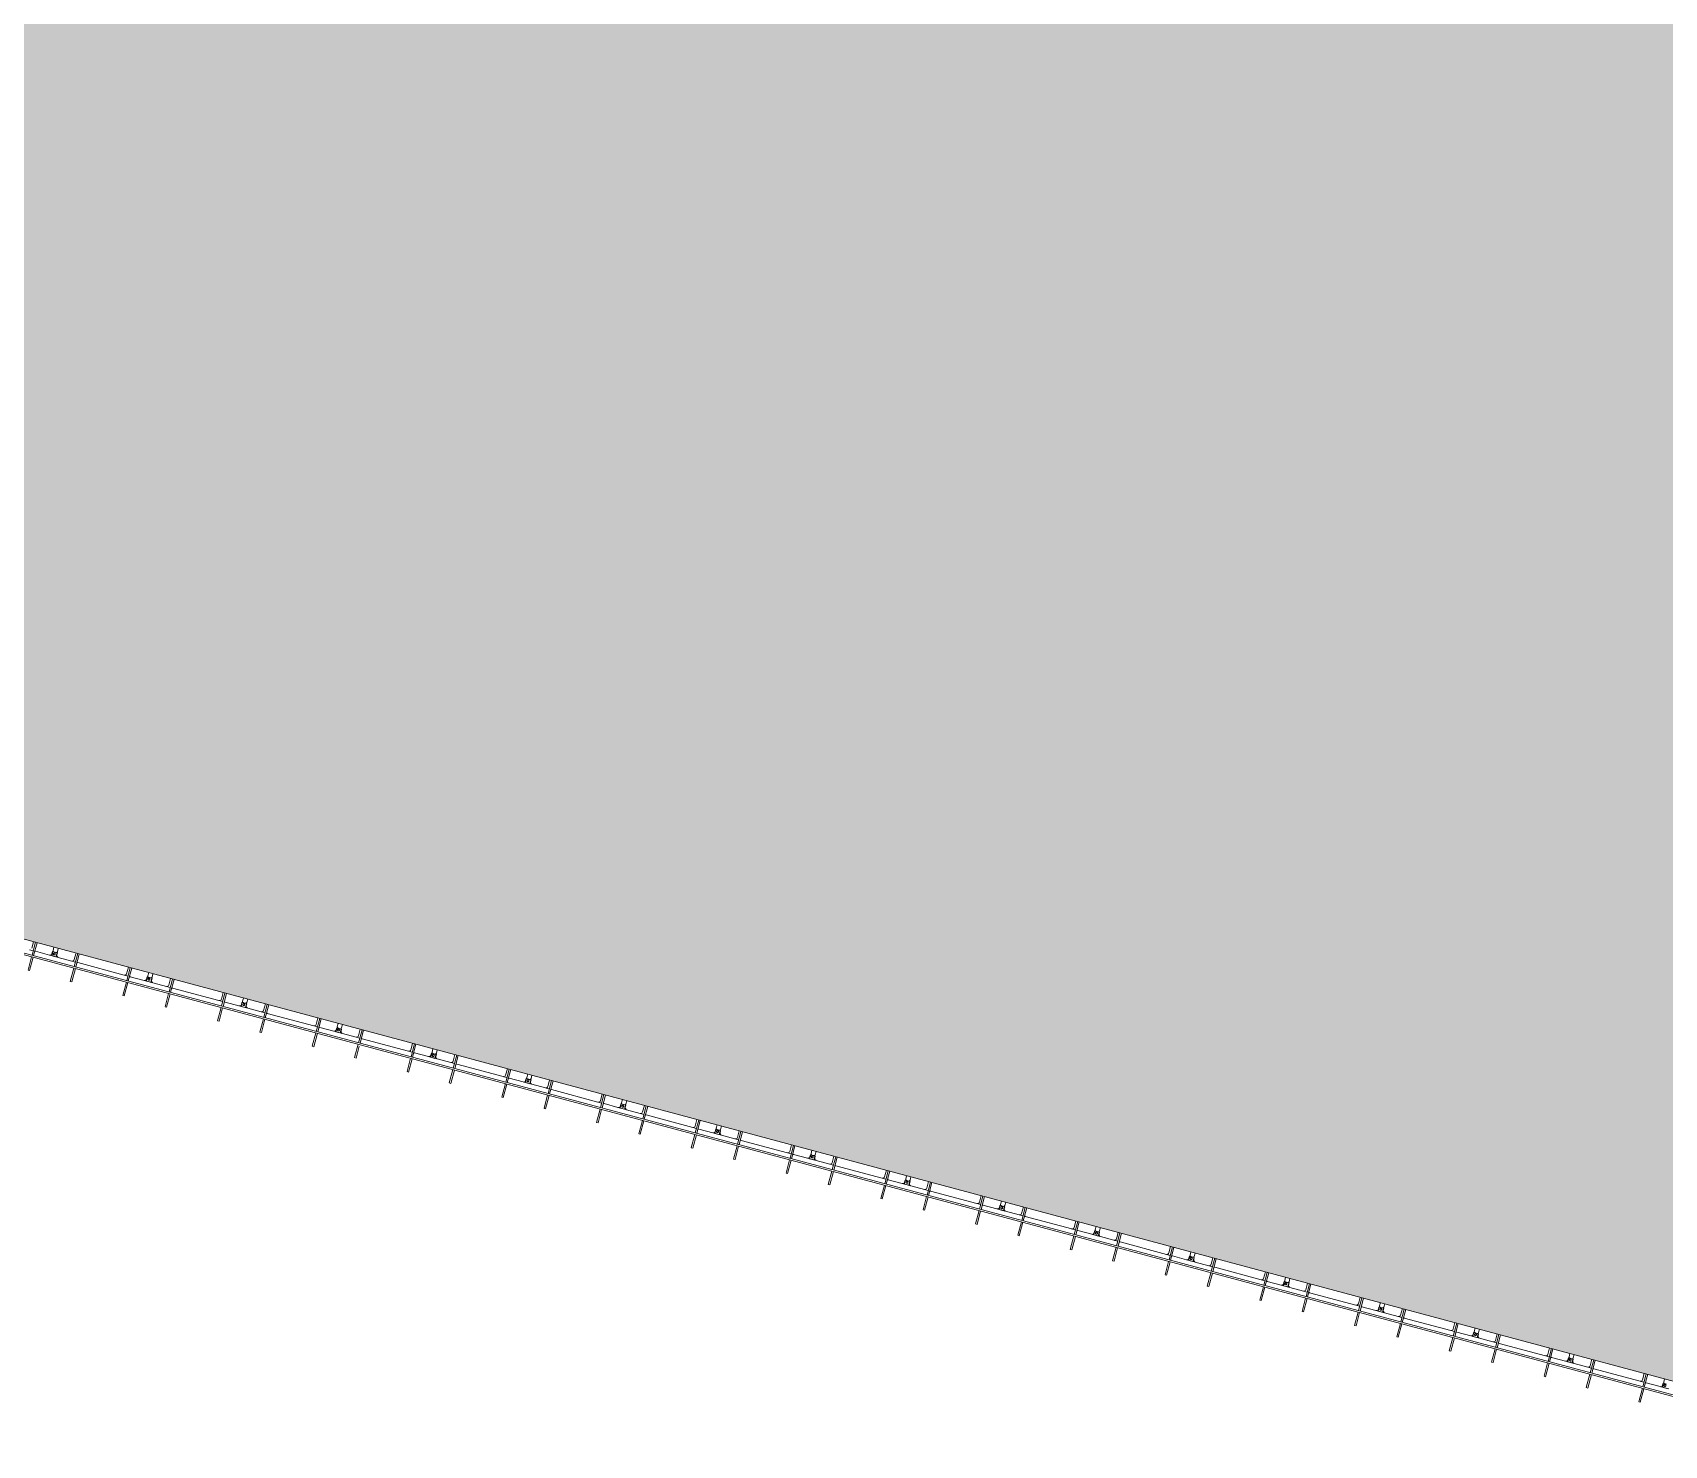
# Model space of a CAD drawing. Header units: millimetres. Extents: x -861324 to 439029, y -308065 to 694685.
# Drawn here: x -94915 to -53161, y 183095 to 219246 of the extents above; entities that cross this region are included whole.
import ezdxf

# ---------------------------------------------------------------- set-up
doc = ezdxf.new("R2010")
doc.units = ezdxf.units.MM
for name, color, linetype, lineweight in [('A-DETL-GENF', 92, 'Continuous', 9), ('A-DETL-MBND', 5, 'Continuous', 9), ('A-DETL-THIN', 151, 'Continuous', 9), ('A-GENM', 13, 'Continuous', 9), ('S-BEAM', 12, 'Continuous', 9)]:
    doc.layers.add(name, color=color, linetype=linetype, lineweight=lineweight)

# ---------------------------------------------------------------- blocks, each defined once
blk = doc.blocks.new('Dầm C52 - Dầm C52-V27-BỐ TRÍ BÈ PIN HỒ BẢN MÒNG')
at = {"layer": 'S-BEAM', "color": 7}
for p, q in [((-48593, -20), (-48593, 20)), ((-48593, 20), (-48238, 20)), ((-48198, 20), (-47857, 20)), ((-48238, -20), (-48593, -20)), ((-47857, -20), (-48198, -20))]:
    blk.add_line(p, q, dxfattribs=at)
blk = doc.blocks.new('Dầm C52 - Dầm C52-V36-BỐ TRÍ BÈ PIN HỒ BẢN MÒNG')
at = {"layer": 'S-BEAM', "color": 7}
for p, q in [((-48593, -20), (-48593, 20)), ((-48593, 20), (-48238, 20)), ((-48198, 20), (-47857, 20)), ((-48280, -20), (-48593, -20)), ((-47857, -20), (-48198, -20))]:
    blk.add_line(p, q, dxfattribs=at)
blk = doc.blocks.new('Dầm C52 - Dầm C52-V37-BỐ TRÍ BÈ PIN HỒ BẢN MÒNG')
at = {"layer": 'S-BEAM', "color": 7}
for p, q in [((-48593, -20), (-48593, 20)), ((-48593, 20), (-48238, 20)), ((-48198, 20), (-47857, 20)), ((-48238, -20), (-48593, -20)), ((-47857, -20), (-48198, -20))]:
    blk.add_line(p, q, dxfattribs=at)
blk = doc.blocks.new('Dai phao do pin - DẢI PHAO ĐỠ PIN-V52-BỐ TRÍ BÈ PIN HỒ BẢN MÒNG')
at = {"layer": 'A-DETL-MBND', "color": 254}
for p, q in [((23300, -223), (23200, -223)), ((23300, -223), (23200, -223)), ((23250, -173), (23250, 0)), ((23360, -223), (23730, -223)), ((23902, -223), (23730, -223)), ((23730, -223), (23902, -223)), ((23780, -173), (23780, -118)), ((23780, -118), (23872, -118)), ((23872, -118), (23780, -118)), ((23780, -118), (23780, -173)), ((23780, -173), (23780, -118)), ((23780, -118), (23780, -173)), ((23780, -118), (23872, -118)), ((23872, -118), (23780, -118)), ((23788, 0), (23788, -88)), ((23788, -223), (23788, -116)), ((23788, -116), (23788, -223)), ((23960, -223), (23788, -223)), ((23788, -223), (23960, -223)), ((23818, -118), (23910, -118)), ((23910, -118), (23818, -118)), ((23818, -118), (23910, -118)), ((23910, -118), (23818, -118)), ((23902, -88), (23902, 0)), ((23902, -116), (23902, -223)), ((23902, -223), (23902, -116)), ((23910, -118), (23910, -173)), ((23910, -173), (23910, -118)), ((23910, -118), (23910, -173)), ((23910, -173), (23910, -118)), ((23960, -223), (24320, -223)), ((24420, -223), (24320, -223)), ((24420, -223), (24320, -223)), ((24370, -173), (24370, -15)), ((24480, -223), (25710, -223)), ((25810, -223), (25710, -223)), ((25810, -223), (25710, -223)), ((25760, -173), (25760, 0)), ((25870, -223), (26240, -223)), ((26412, -223), (26240, -223)), ((26240, -223), (26412, -223)), ((26290, -173), (26290, -118)), ((26290, -118), (26382, -118)), ((26382, -118), (26290, -118)), ((26290, -118), (26290, -173)), ((26290, -173), (26290, -118)), ((26290, -118), (26290, -173)), ((26290, -118), (26382, -118)), ((26382, -118), (26290, -118)), ((26298, 0), (26298, -88)), ((26298, -223), (26298, -116)), ((26298, -116), (26298, -223)), ((26470, -223), (26298, -223)), ((26298, -223), (26470, -223)), ((26328, -118), (26420, -118)), ((26420, -118), (26328, -118)), ((26328, -118), (26420, -118)), ((26420, -118), (26328, -118)), ((26412, -88), (26412, 0)), ((26412, -116), (26412, -223)), ((26412, -223), (26412, -116)), ((26420, -118), (26420, -173)), ((26420, -173), (26420, -118)), ((26420, -118), (26420, -173)), ((26420, -173), (26420, -118)), ((26470, -223), (26830, -223)), ((26930, -223), (26830, -223)), ((26930, -223), (26830, -223)), ((26880, -173), (26880, 0)), ((26990, -223), (28220, -223)), ((28320, -223), (28220, -223)), ((28320, -223), (28220, -223)), ((28270, -173), (28270, 0)), ((28380, -223), (28750, -223)), ((28922, -223), (28750, -223)), ((28750, -223), (28922, -223)), ((28800, -173), (28800, -118)), ((28800, -118), (28892, -118)), ((28892, -118), (28800, -118)), ((28800, -118), (28800, -173)), ((28800, -173), (28800, -118)), ((28800, -118), (28800, -173)), ((28800, -118), (28892, -118)), ((28892, -118), (28800, -118)), ((28808, 0), (28808, -88)), ((28808, -223), (28808, -116)), ((28808, -116), (28808, -223)), ((28980, -223), (28808, -223)), ((28808, -223), (28980, -223)), ((28838, -118), (28930, -118)), ((28930, -118), (28838, -118)), ((28838, -118), (28930, -118)), ((28930, -118), (28838, -118)), ((28922, -88), (28922, 0)), ((28922, -116), (28922, -223)), ((28922, -223), (28922, -116)), ((28930, -118), (28930, -173)), ((28930, -173), (28930, -118)), ((28930, -118), (28930, -173)), ((28930, -173), (28930, -118)), ((28980, -223), (29340, -223)), ((29440, -223), (29340, -223)), ((29440, -223), (29340, -223)), ((29390, -173), (29390, 0)), ((29500, -223), (30730, -223)), ((30830, -223), (30730, -223)), ((30830, -223), (30730, -223)), ((30780, -173), (30780, 0)), ((30890, -223), (31260, -223)), ((31432, -223), (31260, -223)), ((31260, -223), (31432, -223)), ((31310, -173), (31310, -118)), ((31310, -118), (31402, -118)), ((31402, -118), (31310, -118)), ((31310, -118), (31310, -173)), ((31310, -173), (31310, -118)), ((31310, -118), (31310, -173)), ((31310, -118), (31402, -118)), ((31402, -118), (31310, -118)), ((31318, 0), (31318, -88)), ((31318, -223), (31318, -116)), ((31318, -116), (31318, -223)), ((31490, -223), (31318, -223)), ((31318, -223), (31490, -223)), ((31348, -118), (31440, -118)), ((31440, -118), (31348, -118)), ((31348, -118), (31440, -118)), ((31440, -118), (31348, -118)), ((31432, -88), (31432, 0)), ((31432, -116), (31432, -223)), ((31432, -223), (31432, -116)), ((31440, -118), (31440, -173)), ((31440, -173), (31440, -118)), ((31440, -118), (31440, -173)), ((31440, -173), (31440, -118)), ((31490, -223), (31850, -223)), ((31950, -223), (31850, -223)), ((31950, -223), (31850, -223)), ((31900, -173), (31900, 0)), ((32010, -223), (33240, -223)), ((33340, -223), (33240, -223)), ((33340, -223), (33240, -223)), ((33290, -173), (33290, 0)), ((33400, -223), (33770, -223)), ((33942, -223), (33770, -223)), ((33770, -223), (33942, -223)), ((33820, -173), (33820, -118)), ((33820, -118), (33912, -118)), ((33912, -118), (33820, -118)), ((33820, -118), (33820, -173)), ((33820, -173), (33820, -118)), ((33820, -118), (33820, -173)), ((33820, -118), (33912, -118)), ((33912, -118), (33820, -118)), ((33828, 0), (33828, -88)), ((33828, -223), (33828, -116)), ((33828, -116), (33828, -223)), ((34000, -223), (33828, -223)), ((33828, -223), (34000, -223)), ((33858, -118), (33950, -118)), ((33950, -118), (33858, -118)), ((33858, -118), (33950, -118)), ((33950, -118), (33858, -118)), ((33942, -88), (33942, 0)), ((33942, -116), (33942, -223)), ((33942, -223), (33942, -116)), ((33950, -118), (33950, -173)), ((33950, -173), (33950, -118)), ((33950, -118), (33950, -173)), ((33950, -173), (33950, -118)), ((34000, -223), (34360, -223)), ((34460, -223), (34360, -223)), ((34460, -223), (34360, -223)), ((34410, -173), (34410, 0)), ((34520, -223), (35750, -223)), ((35850, -223), (35750, -223)), ((35850, -223), (35750, -223)), ((35800, -173), (35800, 0)), ((35910, -223), (36280, -223)), ((36452, -223), (36280, -223)), ((36280, -223), (36452, -223)), ((36330, -173), (36330, -118)), ((36330, -118), (36422, -118)), ((36422, -118), (36330, -118)), ((36330, -118), (36330, -173)), ((36330, -173), (36330, -118)), ((36330, -118), (36330, -173)), ((36330, -118), (36422, -118)), ((36422, -118), (36330, -118)), ((36338, 0), (36338, -88)), ((36338, -223), (36338, -116)), ((36338, -116), (36338, -223)), ((36510, -223), (36338, -223)), ((36338, -223), (36510, -223)), ((36368, -118), (36460, -118)), ((36460, -118), (36368, -118)), ((36368, -118), (36460, -118)), ((36460, -118), (36368, -118)), ((36452, -88), (36452, 0)), ((36452, -116), (36452, -223)), ((36452, -223), (36452, -116)), ((36460, -118), (36460, -173)), ((36460, -173), (36460, -118)), ((36460, -118), (36460, -173)), ((36460, -173), (36460, -118)), ((36510, -223), (36870, -223)), ((36970, -223), (36870, -223)), ((36970, -223), (36870, -223)), ((36920, -173), (36920, 0)), ((37030, -223), (38260, -223)), ((38360, -223), (38260, -223)), ((38360, -223), (38260, -223)), ((38310, -173), (38310, 0)), ((38420, -223), (38790, -223)), ((38962, -223), (38790, -223)), ((38790, -223), (38962, -223)), ((38840, -173), (38840, -118)), ((38840, -118), (38932, -118)), ((38932, -118), (38840, -118)), ((38840, -118), (38840, -173)), ((38840, -173), (38840, -118)), ((38840, -118), (38840, -173)), ((38840, -118), (38932, -118)), ((38932, -118), (38840, -118)), ((38848, 0), (38848, -88)), ((38848, -223), (38848, -116)), ((38848, -116), (38848, -223)), ((39020, -223), (38848, -223)), ((38848, -223), (39020, -223)), ((38878, -118), (38970, -118)), ((38970, -118), (38878, -118)), ((38878, -118), (38970, -118)), ((38970, -118), (38878, -118)), ((38962, -88), (38962, 0)), ((38962, -116), (38962, -223)), ((38962, -223), (38962, -116)), ((38970, -118), (38970, -173)), ((38970, -173), (38970, -118)), ((38970, -118), (38970, -173)), ((38970, -173), (38970, -118)), ((39020, -223), (39380, -223)), ((39480, -223), (39380, -223)), ((39480, -223), (39380, -223)), ((39430, -173), (39430, 0)), ((39540, -223), (40770, -223)), ((40870, -223), (40770, -223)), ((40870, -223), (40770, -223)), ((40820, -173), (40820, 0)), ((40930, -223), (41300, -223)), ((41472, -223), (41300, -223)), ((41300, -223), (41472, -223)), ((41350, -173), (41350, -118)), ((41350, -118), (41442, -118)), ((41442, -118), (41350, -118)), ((41350, -118), (41350, -173)), ((41350, -173), (41350, -118)), ((41350, -118), (41350, -173)), ((41350, -118), (41442, -118)), ((41442, -118), (41350, -118)), ((41358, 0), (41358, -88)), ((41358, -223), (41358, -116)), ((41358, -116), (41358, -223)), ((41530, -223), (41358, -223)), ((41358, -223), (41530, -223)), ((41388, -118), (41480, -118)), ((41480, -118), (41388, -118)), ((41388, -118), (41480, -118)), ((41480, -118), (41388, -118)), ((41472, -88), (41472, 0)), ((41472, -116), (41472, -223)), ((41472, -223), (41472, -116)), ((41480, -118), (41480, -173)), ((41480, -173), (41480, -118)), ((41480, -118), (41480, -173)), ((41480, -173), (41480, -118)), ((41530, -223), (41890, -223)), ((41990, -223), (41890, -223)), ((41990, -223), (41890, -223)), ((41940, -173), (41940, 0)), ((42050, -223), (43280, -223)), ((43380, -223), (43280, -223)), ((43380, -223), (43280, -223)), ((43330, -173), (43330, 0)), ((43440, -223), (43810, -223)), ((43982, -223), (43810, -223)), ((43810, -223), (43982, -223)), ((43860, -173), (43860, -118)), ((43860, -118), (43952, -118)), ((43952, -118), (43860, -118)), ((43860, -118), (43860, -173)), ((43860, -173), (43860, -118)), ((43860, -118), (43860, -173)), ((43860, -118), (43952, -118)), ((43952, -118), (43860, -118)), ((43868, 0), (43868, -88)), ((43868, -223), (43868, -116)), ((43868, -116), (43868, -223)), ((44040, -223), (43868, -223)), ((43868, -223), (44040, -223)), ((43898, -118), (43990, -118)), ((43990, -118), (43898, -118)), ((43898, -118), (43990, -118)), ((43990, -118), (43898, -118)), ((43982, -88), (43982, 0)), ((43982, -116), (43982, -223)), ((43982, -223), (43982, -116)), ((43990, -118), (43990, -173)), ((43990, -173), (43990, -118)), ((43990, -118), (43990, -173)), ((43990, -173), (43990, -118)), ((44040, -223), (44400, -223)), ((44500, -223), (44400, -223)), ((44500, -223), (44400, -223)), ((44450, -173), (44450, 0)), ((44560, -223), (45790, -223)), ((45890, -223), (45790, -223)), ((45890, -223), (45790, -223)), ((45840, -173), (45840, 0)), ((45950, -223), (46320, -223)), ((46492, -223), (46320, -223)), ((46320, -223), (46492, -223)), ((46370, -173), (46370, -118)), ((46370, -118), (46462, -118)), ((46462, -118), (46370, -118)), ((46370, -118), (46370, -173)), ((46370, -173), (46370, -118)), ((46370, -118), (46370, -173)), ((46370, -118), (46462, -118)), ((46462, -118), (46370, -118)), ((46378, 0), (46378, -88)), ((46378, -223), (46378, -116)), ((46378, -116), (46378, -223)), ((46550, -223), (46378, -223)), ((46378, -223), (46550, -223)), ((46408, -118), (46500, -118)), ((46500, -118), (46408, -118)), ((46408, -118), (46500, -118)), ((46500, -118), (46408, -118)), ((46492, -88), (46492, 0)), ((46492, -116), (46492, -223)), ((46492, -223), (46492, -116)), ((46500, -118), (46500, -173)), ((46500, -173), (46500, -118)), ((46500, -118), (46500, -173)), ((46500, -173), (46500, -118)), ((46550, -223), (46910, -223)), ((47010, -223), (46910, -223)), ((47010, -223), (46910, -223)), ((46960, -173), (46960, 0)), ((47070, -223), (48300, -223)), ((48400, -223), (48300, -223)), ((48400, -223), (48300, -223)), ((48350, -173), (48350, 0)), ((48460, -223), (48830, -223)), ((49002, -223), (48830, -223)), ((48830, -223), (49002, -223)), ((48880, -173), (48880, -118)), ((48880, -118), (48972, -118)), ((48972, -118), (48880, -118)), ((48880, -118), (48880, -173)), ((48880, -173), (48880, -118)), ((48880, -118), (48880, -173)), ((48880, -118), (48972, -118)), ((48972, -118), (48880, -118)), ((48888, 0), (48888, -88)), ((48888, -223), (48888, -116)), ((48888, -116), (48888, -223)), ((49060, -223), (48888, -223)), ((48888, -223), (49060, -223)), ((48918, -118), (49010, -118)), ((49010, -118), (48918, -118)), ((48918, -118), (49010, -118)), ((49010, -118), (48918, -118)), ((49002, -88), (49002, 0)), ((49002, -116), (49002, -223)), ((49002, -223), (49002, -116)), ((49010, -118), (49010, -173)), ((49010, -173), (49010, -118)), ((49010, -118), (49010, -173)), ((49010, -173), (49010, -118)), ((49060, -223), (49420, -223)), ((49520, -223), (49420, -223)), ((49520, -223), (49420, -223)), ((49470, -173), (49470, 0)), ((49580, -223), (50810, -223)), ((50910, -223), (50810, -223)), ((50910, -223), (50810, -223)), ((50860, -173), (50860, 0)), ((50970, -223), (51340, -223)), ((51512, -223), (51340, -223)), ((51340, -223), (51512, -223)), ((51390, -173), (51390, -118)), ((51390, -118), (51482, -118)), ((51482, -118), (51390, -118)), ((51390, -118), (51390, -173)), ((51390, -173), (51390, -118)), ((51390, -118), (51390, -173)), ((51390, -118), (51482, -118)), ((51482, -118), (51390, -118)), ((51398, 0), (51398, -88)), ((51398, -223), (51398, -116)), ((51398, -116), (51398, -223)), ((51570, -223), (51398, -223)), ((51398, -223), (51570, -223)), ((51428, -118), (51520, -118)), ((51520, -118), (51428, -118)), ((51428, -118), (51520, -118)), ((51520, -118), (51428, -118)), ((51512, -88), (51512, 0)), ((51512, -116), (51512, -223)), ((51512, -223), (51512, -116)), ((51520, -118), (51520, -173)), ((51520, -173), (51520, -118)), ((51520, -118), (51520, -173)), ((51520, -173), (51520, -118)), ((51570, -223), (51930, -223)), ((52030, -223), (51930, -223)), ((52030, -223), (51930, -223)), ((51980, -173), (51980, 0)), ((52090, -223), (53320, -223)), ((53420, -223), (53320, -223)), ((53420, -223), (53349, -223)), ((53370, -173), (53370, 0)), ((53480, -223), (53850, -223)), ((54022, -223), (53850, -223)), ((53850, -223), (54022, -223)), ((53900, -173), (53900, -118)), ((53900, -118), (53992, -118)), ((53992, -118), (53900, -118)), ((53900, -118), (53900, -173)), ((53900, -173), (53900, -118)), ((53900, -118), (53900, -173)), ((53900, -118), (53992, -118)), ((53992, -118), (53900, -118)), ((53908, 0), (53908, -88)), ((53908, -223), (53908, -116)), ((53908, -116), (53908, -223)), ((54080, -223), (53908, -223)), ((53908, -223), (54080, -223)), ((53938, -118), (54030, -118)), ((54030, -118), (53938, -118)), ((53938, -118), (54030, -118)), ((54030, -118), (53938, -118)), ((54022, -88), (54022, 0)), ((54022, -116), (54022, -223)), ((54022, -223), (54022, -116)), ((54030, -118), (54030, -173)), ((54030, -173), (54030, -118)), ((54030, -118), (54030, -173)), ((54030, -173), (54030, -118)), ((54080, -223), (54440, -223)), ((54540, -223), (54440, -223)), ((54540, -223), (54440, -223)), ((54490, -173), (54490, 0)), ((54600, -223), (55830, -223)), ((55930, -223), (55830, -223)), ((55930, -223), (55830, -223)), ((55880, -173), (55880, 0)), ((55990, -223), (56360, -223)), ((56532, -223), (56360, -223)), ((56360, -223), (56532, -223)), ((56410, -173), (56410, -118)), ((56410, -118), (56502, -118)), ((56502, -118), (56410, -118)), ((56410, -118), (56410, -173)), ((56410, -173), (56410, -118)), ((56410, -118), (56410, -173)), ((56410, -118), (56502, -118)), ((56502, -118), (56410, -118)), ((56418, 0), (56418, -88)), ((56418, -223), (56418, -116)), ((56418, -116), (56418, -223)), ((56590, -223), (56418, -223)), ((56418, -223), (56590, -223)), ((56448, -118), (56540, -118)), ((56540, -118), (56448, -118)), ((56448, -118), (56540, -118)), ((56540, -118), (56448, -118)), ((56532, -88), (56532, 0)), ((56532, -116), (56532, -223)), ((56532, -223), (56532, -116)), ((56540, -118), (56540, -173)), ((56540, -173), (56540, -118)), ((56540, -118), (56540, -173)), ((56540, -173), (56540, -118)), ((56590, -223), (56950, -223)), ((57050, -223), (56950, -223)), ((57050, -223), (56950, -223)), ((57000, -173), (57000, 0)), ((57110, -223), (58340, -223)), ((58440, -223), (58340, -223)), ((58440, -223), (58340, -223)), ((58390, -173), (58390, 0)), ((58500, -223), (58870, -223)), ((59042, -223), (58870, -223)), ((58870, -223), (59042, -223)), ((58920, -173), (58920, -118)), ((58920, -118), (59012, -118)), ((59012, -118), (58920, -118)), ((58920, -118), (58920, -173)), ((58920, -173), (58920, -118)), ((58920, -118), (58920, -173)), ((58920, -118), (59012, -118)), ((59012, -118), (58920, -118)), ((58928, 0), (58928, -88)), ((58928, -223), (58928, -116)), ((58928, -116), (58928, -223)), ((59100, -223), (58928, -223)), ((58928, -223), (59100, -223)), ((58958, -118), (59050, -118)), ((59050, -118), (58958, -118)), ((58958, -118), (59050, -118)), ((59050, -118), (58958, -118)), ((59042, -88), (59042, 0)), ((59042, -116), (59042, -223)), ((59042, -223), (59042, -116)), ((59050, -118), (59050, -173)), ((59050, -173), (59050, -118)), ((59050, -118), (59050, -173)), ((59050, -173), (59050, -118)), ((59100, -223), (59460, -223)), ((59560, -223), (59460, -223)), ((59560, -223), (59460, -223)), ((59510, -173), (59510, 0)), ((59620, -223), (60850, -223)), ((60950, -223), (60850, -223)), ((60950, -223), (60850, -223)), ((60900, -173), (60900, 0)), ((61010, -223), (61380, -223)), ((61552, -223), (61380, -223)), ((61380, -223), (61552, -223)), ((61430, -173), (61430, -118)), ((61430, -118), (61522, -118)), ((61522, -118), (61430, -118)), ((61430, -118), (61430, -173)), ((61430, -173), (61430, -118)), ((61430, -118), (61430, -173)), ((61430, -118), (61522, -118)), ((61522, -118), (61430, -118)), ((61438, 0), (61438, -88)), ((61438, -223), (61438, -116)), ((61438, -116), (61438, -223)), ((61610, -223), (61438, -223)), ((61438, -223), (61610, -223)), ((61468, -118), (61560, -118)), ((61560, -118), (61468, -118)), ((61468, -118), (61560, -118)), ((61560, -118), (61468, -118)), ((61552, -88), (61552, 0)), ((61552, -116), (61552, -223)), ((61552, -223), (61552, -116)), ((61560, -118), (61560, -173)), ((61560, -173), (61560, -118)), ((61560, -118), (61560, -173)), ((61560, -173), (61560, -118)), ((61610, -223), (61970, -223)), ((62070, -223), (61970, -223)), ((62070, -223), (61970, -223)), ((62020, -173), (62020, 0)), ((62130, -223), (63360, -223)), ((63460, -223), (63360, -223)), ((63460, -223), (63360, -223)), ((63410, -173), (63410, 0)), ((63520, -223), (63890, -223)), ((64062, -223), (63890, -223)), ((63890, -223), (64062, -223)), ((63940, -173), (63940, -118)), ((63940, -118), (64032, -118)), ((64032, -118), (63940, -118)), ((63940, -118), (63940, -173)), ((63940, -173), (63940, -118)), ((63940, -118), (63940, -173)), ((63940, -118), (64032, -118)), ((64032, -118), (63940, -118)), ((63948, 0), (63948, -88)), ((63948, -223), (63948, -116)), ((63948, -116), (63948, -223)), ((64120, -223), (63948, -223)), ((63948, -223), (64120, -223)), ((63978, -118), (64070, -118)), ((64070, -118), (63978, -118)), ((63978, -118), (64070, -118)), ((64070, -118), (63978, -118)), ((64062, -88), (64062, 0)), ((64062, -116), (64062, -223)), ((64062, -223), (64062, -116)), ((64070, -118), (64070, -173)), ((64070, -173), (64070, -118)), ((64070, -118), (64070, -173)), ((64070, -173), (64070, -118)), ((64120, -223), (64480, -223)), ((64580, -223), (64480, -223)), ((64580, -223), (64480, -223)), ((64530, -173), (64530, 0)), ((64640, -223), (65870, -223)), ((65970, -223), (65870, -223)), ((65970, -223), (65870, -223)), ((65920, -173), (65920, 0)), ((66030, -223), (66400, -223)), ((66572, -223), (66400, -223)), ((66400, -223), (66572, -223)), ((66450, -173), (66450, -118)), ((66450, -118), (66542, -118)), ((66542, -118), (66450, -118)), ((66450, -118), (66450, -173)), ((66450, -173), (66450, -118)), ((66450, -118), (66450, -173)), ((66450, -118), (66542, -118)), ((66542, -118), (66450, -118)), ((66458, 0), (66458, -88)), ((66458, -223), (66458, -116)), ((66458, -116), (66458, -223)), ((66630, -223), (66458, -223)), ((66458, -223), (66630, -223))]:
    blk.add_line(p, q, dxfattribs=at)
for centre, radius, start, end in [((23360, -173), 50, 240, 270), ((23730, -173), 50, 270, 360), ((23730, -173), 50, 270, 0), ((23730, -173), 50, 270, 360), ((23730, -173), 50, 270, 0), ((23818, -88), 30, 180, 270), ((23818, -88), 30, 240, 270), ((23818, -88), 30, 240, 270), ((23818, -88), 30, 240, 270), ((23839, -162), 25, 0, 180), ((23839, -162), 25, 360, 180), ((23839, -162), 25, 180, 0), ((23839, -162), 25, 180, 360), ((23841, -162), 25, 0, 180), ((23841, -162), 25, 0, 180), ((23841, -162), 25, 180, 0), ((23841, -162), 25, 180, 0), ((23872, -88), 30, 270, 360), ((23960, -173), 50, 180, 270), ((23960, -173), 50, 180, 255), ((23960, -173), 50, 180, 255), ((23960, -173), 50, 180, 255), ((24320, -173), 50, 270, 360), ((24320, -173), 50, 270, 300), ((24480, -173), 50, 240, 270), ((25710, -173), 50, 270, 360), ((25710, -173), 50, 270, 300), ((25870, -173), 50, 240, 270), ((26240, -173), 50, 270, 360), ((26240, -173), 50, 270, 360), ((26240, -173), 50, 270, 360), ((26240, -173), 50, 270, 360), ((26328, -88), 30, 180, 270), ((26328, -88), 30, 240, 270), ((26328, -88), 30, 240, 270), ((26328, -88), 30, 240, 270), ((26349, -162), 25, 0, 180), ((26349, -162), 25, 360, 180), ((26349, -162), 25, 180, 0), ((26349, -162), 25, 180, 360), ((26351, -162), 25, 0, 180), ((26351, -162), 25, 0, 180), ((26351, -162), 25, 180, 0), ((26351, -162), 25, 180, 360), ((26382, -88), 30, 270, 360), ((26470, -173), 50, 180, 270), ((26470, -173), 50, 180, 255), ((26470, -173), 50, 180, 255), ((26470, -173), 50, 180, 255), ((26830, -173), 50, 270, 360), ((26830, -173), 50, 270, 300), ((26990, -173), 50, 240, 270), ((28220, -173), 50, 270, 360), ((28220, -173), 50, 270, 300), ((28380, -173), 50, 240, 270), ((28750, -173), 50, 270, 360), ((28750, -173), 50, 270, 360), ((28750, -173), 50, 270, 360), ((28750, -173), 50, 270, 360), ((28838, -88), 30, 180, 270), ((28838, -88), 30, 240, 270), ((28838, -88), 30, 240, 270), ((28838, -88), 30, 240, 270), ((28859, -162), 25, 0, 180), ((28859, -162), 25, 360, 180), ((28859, -162), 25, 180, 0), ((28859, -162), 25, 180, 360), ((28861, -162), 25, 0, 180), ((28861, -162), 25, 0, 180), ((28861, -162), 25, 180, 0), ((28861, -162), 25, 180, 0), ((28892, -88), 30, 270, 360), ((28980, -173), 50, 180, 270), ((28980, -173), 50, 180, 255), ((28980, -173), 50, 180, 255), ((28980, -173), 50, 180, 255), ((29340, -173), 50, 270, 360), ((29340, -173), 50, 270, 300), ((29500, -173), 50, 240, 270), ((30730, -173), 50, 270, 360), ((30730, -173), 50, 270, 300), ((30890, -173), 50, 240, 270), ((31260, -173), 50, 270, 360), ((31260, -173), 50, 270, 0), ((31260, -173), 50, 270, 360), ((31260, -173), 50, 270, 0), ((31348, -88), 30, 180, 270), ((31348, -88), 30, 240, 270), ((31348, -88), 30, 240, 270), ((31348, -88), 30, 240, 270), ((31369, -162), 25, 0, 180), ((31369, -162), 25, 360, 180), ((31369, -162), 25, 180, 0), ((31369, -162), 25, 180, 360), ((31371, -162), 25, 0, 180), ((31371, -162), 25, 0, 180), ((31371, -162), 25, 180, 0), ((31371, -162), 25, 180, 0), ((31402, -88), 30, 270, 360), ((31490, -173), 50, 180, 270), ((31490, -173), 50, 180, 255), ((31490, -173), 50, 180, 255), ((31490, -173), 50, 180, 255), ((31850, -173), 50, 270, 360), ((31850, -173), 50, 270, 300), ((32010, -173), 50, 240, 270), ((33240, -173), 50, 270, 360), ((33240, -173), 50, 270, 300), ((33400, -173), 50, 240, 270), ((33770, -173), 50, 270, 360), ((33770, -173), 50, 270, 0), ((33770, -173), 50, 270, 360), ((33770, -173), 50, 270, 0), ((33858, -88), 30, 180, 270), ((33858, -88), 30, 240, 270), ((33858, -88), 30, 240, 270), ((33858, -88), 30, 240, 270), ((33879, -162), 25, 0, 180), ((33879, -162), 25, 360, 180), ((33879, -162), 25, 180, 0), ((33879, -162), 25, 180, 360), ((33881, -162), 25, 0, 180), ((33881, -162), 25, 0, 180), ((33881, -162), 25, 180, 0), ((33881, -162), 25, 180, 0), ((33912, -88), 30, 270, 360), ((34000, -173), 50, 180, 270), ((34000, -173), 50, 180, 255), ((34000, -173), 50, 180, 255), ((34000, -173), 50, 180, 255), ((34360, -173), 50, 270, 360), ((34360, -173), 50, 270, 300), ((34520, -173), 50, 240, 270), ((35750, -173), 50, 270, 360), ((35750, -173), 50, 270, 300), ((35910, -173), 50, 240, 270), ((36280, -173), 50, 270, 360), ((36280, -173), 50, 270, 0), ((36280, -173), 50, 270, 360), ((36280, -173), 50, 270, 0), ((36368, -88), 30, 180, 270), ((36368, -88), 30, 240, 270), ((36368, -88), 30, 240, 270), ((36368, -88), 30, 240, 270), ((36389, -162), 25, 0, 180), ((36389, -162), 25, 360, 180), ((36389, -162), 25, 180, 0), ((36389, -162), 25, 180, 360), ((36391, -162), 25, 0, 180), ((36391, -162), 25, 0, 180), ((36391, -162), 25, 180, 0), ((36391, -162), 25, 180, 0), ((36422, -88), 30, 270, 360), ((36510, -173), 50, 180, 270), ((36510, -173), 50, 180, 255), ((36510, -173), 50, 180, 255), ((36510, -173), 50, 180, 255), ((36870, -173), 50, 270, 360), ((36870, -173), 50, 270, 300), ((37030, -173), 50, 240, 270), ((38260, -173), 50, 270, 360), ((38260, -173), 50, 270, 300), ((38420, -173), 50, 240, 270), ((38790, -173), 50, 270, 360), ((38790, -173), 50, 270, 0), ((38790, -173), 50, 270, 360), ((38790, -173), 50, 270, 0), ((38878, -88), 30, 180, 270), ((38878, -88), 30, 240, 270), ((38878, -88), 30, 240, 270), ((38878, -88), 30, 240, 270), ((38899, -162), 25, 0, 180), ((38899, -162), 25, 360, 180), ((38899, -162), 25, 180, 0), ((38899, -162), 25, 180, 360), ((38901, -162), 25, 0, 180), ((38901, -162), 25, 0, 180), ((38901, -162), 25, 180, 0), ((38901, -162), 25, 180, 0), ((38932, -88), 30, 270, 360), ((39020, -173), 50, 180, 270), ((39020, -173), 50, 180, 255), ((39020, -173), 50, 180, 255), ((39020, -173), 50, 180, 255), ((39380, -173), 50, 270, 360), ((39380, -173), 50, 270, 300), ((39540, -173), 50, 240, 270), ((40770, -173), 50, 270, 360), ((40770, -173), 50, 270, 300), ((40930, -173), 50, 240, 270), ((41300, -173), 50, 270, 360), ((41300, -173), 50, 270, 0), ((41300, -173), 50, 270, 360), ((41300, -173), 50, 270, 0), ((41388, -88), 30, 180, 270), ((41388, -88), 30, 240, 270), ((41388, -88), 30, 240, 270), ((41388, -88), 30, 240, 270), ((41409, -162), 25, 0, 180), ((41409, -162), 25, 360, 180), ((41409, -162), 25, 180, 360), ((41409, -162), 25, 180, 360), ((41411, -162), 25, 0, 180), ((41411, -162), 25, 0, 180), ((41411, -162), 25, 180, 360), ((41411, -162), 25, 180, 0), ((41442, -88), 30, 270, 360), ((41530, -173), 50, 180, 270), ((41530, -173), 50, 180, 255), ((41530, -173), 50, 180, 255), ((41530, -173), 50, 180, 255), ((41890, -173), 50, 270, 360), ((41890, -173), 50, 270, 300), ((42050, -173), 50, 240, 270), ((43280, -173), 50, 270, 360), ((43280, -173), 50, 270, 300), ((43440, -173), 50, 240, 270), ((43810, -173), 50, 270, 360), ((43810, -173), 50, 270, 0), ((43810, -173), 50, 270, 360), ((43810, -173), 50, 270, 0), ((43898, -88), 30, 180, 270), ((43898, -88), 30, 240, 270), ((43898, -88), 30, 240, 270), ((43898, -88), 30, 240, 270), ((43919, -162), 25, 0, 180), ((43919, -162), 25, 360, 180), ((43919, -162), 25, 180, 360), ((43919, -162), 25, 180, 360), ((43921, -162), 25, 0, 180), ((43921, -162), 25, 0, 180), ((43921, -162), 25, 180, 0), ((43921, -162), 25, 180, 0), ((43952, -88), 30, 270, 360), ((44040, -173), 50, 180, 270), ((44040, -173), 50, 180, 255), ((44040, -173), 50, 180, 255), ((44040, -173), 50, 180, 255), ((44400, -173), 50, 270, 360), ((44400, -173), 50, 270, 300), ((44560, -173), 50, 240, 270), ((45790, -173), 50, 270, 360), ((45790, -173), 50, 270, 300), ((45950, -173), 50, 240, 270), ((46320, -173), 50, 270, 360), ((46320, -173), 50, 270, 0), ((46320, -173), 50, 270, 360), ((46320, -173), 50, 270, 0), ((46408, -88), 30, 180, 270), ((46408, -88), 30, 240, 270), ((46408, -88), 30, 240, 270), ((46408, -88), 30, 240, 270), ((46429, -162), 25, 0, 180), ((46429, -162), 25, 360, 180), ((46429, -162), 25, 180, 360), ((46429, -162), 25, 180, 360), ((46431, -162), 25, 0, 180), ((46431, -162), 25, 0, 180), ((46431, -162), 25, 180, 0), ((46431, -162), 25, 180, 0), ((46462, -88), 30, 270, 360), ((46550, -173), 50, 180, 270), ((46550, -173), 50, 180, 255), ((46550, -173), 50, 180, 255), ((46550, -173), 50, 180, 255), ((46910, -173), 50, 270, 360), ((46910, -173), 50, 270, 300), ((47070, -173), 50, 240, 270), ((48300, -173), 50, 270, 360), ((48300, -173), 50, 270, 300), ((48460, -173), 50, 240, 270), ((48830, -173), 50, 270, 360), ((48830, -173), 50, 270, 0), ((48830, -173), 50, 270, 360), ((48830, -173), 50, 270, 0), ((48918, -88), 30, 180, 270), ((48918, -88), 30, 240, 270), ((48918, -88), 30, 240, 270), ((48918, -88), 30, 240, 270), ((48939, -162), 25, 0, 180), ((48939, -162), 25, 360, 180), ((48939, -162), 25, 180, 0), ((48939, -162), 25, 180, 360), ((48941, -162), 25, 0, 180), ((48941, -162), 25, 0, 180), ((48941, -162), 25, 180, 0), ((48941, -162), 25, 180, 0), ((48972, -88), 30, 270, 360), ((49060, -173), 50, 180, 270), ((49060, -173), 50, 180, 255), ((49060, -173), 50, 180, 255), ((49060, -173), 50, 180, 255), ((49420, -173), 50, 270, 360), ((49420, -173), 50, 270, 300), ((49580, -173), 50, 240, 270), ((50810, -173), 50, 270, 360), ((50810, -173), 50, 270, 300), ((50970, -173), 50, 240, 270), ((51340, -173), 50, 270, 360), ((51340, -173), 50, 270, 0), ((51340, -173), 50, 270, 360), ((51340, -173), 50, 270, 0), ((51428, -88), 30, 180, 270), ((51428, -88), 30, 240, 270), ((51428, -88), 30, 240, 270), ((51428, -88), 30, 240, 270), ((51449, -162), 25, 0, 180), ((51449, -162), 25, 360, 180), ((51449, -162), 25, 180, 0), ((51449, -162), 25, 180, 360), ((51451, -162), 25, 0, 180), ((51451, -162), 25, 0, 180), ((51451, -162), 25, 180, 0), ((51451, -162), 25, 180, 0), ((51482, -88), 30, 270, 360), ((51570, -173), 50, 180, 270), ((51570, -173), 50, 180, 255), ((51570, -173), 50, 180, 255), ((51570, -173), 50, 180, 255), ((51930, -173), 50, 270, 360), ((51930, -173), 50, 270, 300), ((52090, -173), 50, 240, 270), ((53320, -173), 50, 270, 360), ((53320, -173), 50, 270, 300), ((53480, -173), 50, 240, 270), ((53850, -173), 50, 270, 360), ((53850, -173), 50, 270, 0), ((53850, -173), 50, 270, 360), ((53850, -173), 50, 270, 0), ((53938, -88), 30, 180, 270), ((53938, -88), 30, 240, 270), ((53938, -88), 30, 240, 270), ((53938, -88), 30, 240, 270), ((53959, -162), 25, 0, 180), ((53959, -162), 25, 360, 180), ((53959, -162), 25, 180, 0), ((53959, -162), 25, 180, 360), ((53961, -162), 25, 0, 180), ((53961, -162), 25, 0, 180), ((53961, -162), 25, 180, 0), ((53961, -162), 25, 180, 0), ((53992, -88), 30, 270, 360), ((54080, -173), 50, 180, 270), ((54080, -173), 50, 180, 255), ((54080, -173), 50, 180, 255), ((54080, -173), 50, 180, 255), ((54440, -173), 50, 270, 360), ((54440, -173), 50, 270, 300), ((54600, -173), 50, 240, 270), ((55830, -173), 50, 270, 360), ((55830, -173), 50, 270, 300), ((55990, -173), 50, 240, 270), ((56360, -173), 50, 270, 360), ((56360, -173), 50, 270, 0), ((56360, -173), 50, 270, 360), ((56360, -173), 50, 270, 0), ((56448, -88), 30, 180, 270), ((56448, -88), 30, 240, 270), ((56448, -88), 30, 240, 270), ((56448, -88), 30, 240, 270), ((56469, -162), 25, 0, 180), ((56469, -162), 25, 360, 180), ((56469, -162), 25, 180, 0), ((56469, -162), 25, 180, 360), ((56471, -162), 25, 0, 180), ((56471, -162), 25, 0, 180), ((56471, -162), 25, 180, 360), ((56471, -162), 25, 180, 0), ((56502, -88), 30, 270, 360), ((56590, -173), 50, 180, 270), ((56590, -173), 50, 180, 255), ((56590, -173), 50, 180, 255), ((56590, -173), 50, 180, 255), ((56950, -173), 50, 270, 360), ((56950, -173), 50, 270, 300), ((57110, -173), 50, 240, 270), ((58340, -173), 50, 270, 360), ((58340, -173), 50, 270, 300), ((58500, -173), 50, 240, 270), ((58870, -173), 50, 270, 360), ((58870, -173), 50, 270, 0), ((58870, -173), 50, 270, 360), ((58870, -173), 50, 270, 0), ((58958, -88), 30, 180, 270), ((58958, -88), 30, 240, 270), ((58958, -88), 30, 240, 270), ((58958, -88), 30, 240, 270), ((58979, -162), 25, 0, 180), ((58979, -162), 25, 360, 180), ((58979, -162), 25, 180, 0), ((58979, -162), 25, 180, 360), ((58981, -162), 25, 0, 180), ((58981, -162), 25, 0, 180), ((58981, -162), 25, 180, 360), ((58981, -162), 25, 180, 0), ((59012, -88), 30, 270, 360), ((59100, -173), 50, 180, 270), ((59100, -173), 50, 180, 255), ((59100, -173), 50, 180, 255), ((59100, -173), 50, 180, 255), ((59460, -173), 50, 270, 360), ((59460, -173), 50, 270, 300), ((59620, -173), 50, 240, 270), ((60850, -173), 50, 270, 360), ((60850, -173), 50, 270, 300), ((61010, -173), 50, 240, 270), ((61380, -173), 50, 270, 360), ((61380, -173), 50, 270, 0), ((61380, -173), 50, 270, 360), ((61380, -173), 50, 270, 0), ((61468, -88), 30, 180, 270), ((61468, -88), 30, 240, 270), ((61468, -88), 30, 240, 270), ((61468, -88), 30, 240, 270), ((61489, -162), 25, 0, 180), ((61489, -162), 25, 360, 180), ((61489, -162), 25, 180, 360), ((61489, -162), 25, 180, 360), ((61491, -162), 25, 0, 180), ((61491, -162), 25, 0, 180), ((61491, -162), 25, 180, 360), ((61491, -162), 25, 180, 0), ((61522, -88), 30, 270, 360), ((61610, -173), 50, 180, 270), ((61610, -173), 50, 180, 255), ((61610, -173), 50, 180, 255), ((61610, -173), 50, 180, 255), ((61970, -173), 50, 270, 360), ((61970, -173), 50, 270, 300), ((62130, -173), 50, 240, 270), ((63360, -173), 50, 270, 360), ((63360, -173), 50, 270, 300), ((63520, -173), 50, 240, 270), ((63890, -173), 50, 270, 360), ((63890, -173), 50, 270, 0), ((63890, -173), 50, 270, 360), ((63890, -173), 50, 270, 0), ((63978, -88), 30, 180, 270), ((63978, -88), 30, 240, 270), ((63978, -88), 30, 240, 270), ((63978, -88), 30, 240, 270), ((63999, -162), 25, 0, 180), ((63999, -162), 25, 360, 180), ((63999, -162), 25, 180, 360), ((63999, -162), 25, 180, 360), ((64001, -162), 25, 0, 180), ((64001, -162), 25, 0, 180), ((64001, -162), 25, 180, 0), ((64001, -162), 25, 180, 0), ((64032, -88), 30, 270, 360), ((64120, -173), 50, 180, 270), ((64120, -173), 50, 180, 255), ((64120, -173), 50, 180, 255), ((64120, -173), 50, 180, 255), ((64480, -173), 50, 270, 360), ((64480, -173), 50, 270, 300), ((64640, -173), 50, 240, 270), ((65870, -173), 50, 270, 360), ((65870, -173), 50, 270, 300), ((66030, -173), 50, 240, 270), ((66400, -173), 50, 270, 360), ((66400, -173), 50, 270, 0), ((66400, -173), 50, 270, 360), ((66400, -173), 50, 270, 0), ((66488, -88), 30, 180, 270), ((66488, -88), 30, 240, 270), ((66488, -88), 30, 240, 270), ((66488, -88), 30, 240, 270), ((66509, -162), 25, 0, 180), ((66509, -162), 25, 360, 180), ((66509, -162), 25, 180, 0), ((66509, -162), 25, 180, 360), ((66511, -162), 25, 0, 180), ((66511, -162), 25, 360, 180), ((66511, -162), 25, 180, 360), ((66511, -162), 25, 180, 0)]:
    blk.add_arc(centre, radius, start, end, dxfattribs=at)
blk = doc.blocks.new('Dầm C52 - Hộp 40x60-25000-BỐ TRÍ BÈ PIN HỒ BẢN MÒNG')
at = {"layer": 'S-BEAM', "color": 7}
for p, q in [((-56544, 20), (56544, 20)), ((56544, -20), (-56544, -20))]:
    blk.add_line(p, q, dxfattribs=at)
blk = doc.blocks.new('HOBANMONG_BEPIN 2_rvt-1-BỐ TRÍ BÈ PIN HỒ BẢN MÒNG')
at = {"layer": 'A-GENM', "lineweight": 9, "rotation": 344.9999999999998}
blk.add_blockref('Dai phao do pin - DẢI PHAO ĐỠ PIN-V52-BỐ TRÍ BÈ PIN HỒ BẢN MÒNG', (-117347, 201999), dxfattribs=at)
at = {"layer": 'S-BEAM', "lineweight": 9}
for name, p, rotation in [('Dầm C52 - Dầm C52-V27-BỐ TRÍ BÈ PIN HỒ BẢN MÒNG', (-82436, 242189), 74.99999999999777), ('Dầm C52 - Dầm C52-V27-BỐ TRÍ BÈ PIN HỒ BẢN MÒNG', (-81354, 241899), 74.99999999999777), ('Dầm C52 - Dầm C52-V27-BỐ TRÍ BÈ PIN HỒ BẢN MÒNG', (-80011, 241539), 74.99999999999777), ('Dầm C52 - Dầm C52-V27-BỐ TRÍ BÈ PIN HỒ BẢN MÒNG', (-78930, 241249), 74.99999999999777), ('Dầm C52 - Dầm C52-V27-BỐ TRÍ BÈ PIN HỒ BẢN MÒNG', (-77587, 240890), 74.99999999999777), ('Dầm C52 - Dầm C52-V27-BỐ TRÍ BÈ PIN HỒ BẢN MÒNG', (-76505, 240600), 74.99999999999777), ('Dầm C52 - Dầm C52-V27-BỐ TRÍ BÈ PIN HỒ BẢN MÒNG', (-75163, 240240), 74.99999999999777), ('Dầm C52 - Dầm C52-V36-BỐ TRÍ BÈ PIN HỒ BẢN MÒNG', (-74081, 239950), 74.99999999999777), ('Dầm C52 - Dầm C52-V27-BỐ TRÍ BÈ PIN HỒ BẢN MÒNG', (-72738, 239590), 74.99999999999777), ('Dầm C52 - Dầm C52-V27-BỐ TRÍ BÈ PIN HỒ BẢN MÒNG', (-71656, 239300), 74.99999999999777), ('Dầm C52 - Dầm C52-V27-BỐ TRÍ BÈ PIN HỒ BẢN MÒNG', (-70314, 238941), 74.99999999999777), ('Dầm C52 - Dầm C52-V27-BỐ TRÍ BÈ PIN HỒ BẢN MÒNG', (-69232, 238651), 74.99999999999777), ('Dầm C52 - Dầm C52-V27-BỐ TRÍ BÈ PIN HỒ BẢN MÒNG', (-67889, 238291), 74.99999999999777), ('Dầm C52 - Dầm C52-V27-BỐ TRÍ BÈ PIN HỒ BẢN MÒNG', (-66807, 238001), 74.99999999999777), ('Dầm C52 - Dầm C52-V27-BỐ TRÍ BÈ PIN HỒ BẢN MÒNG', (-65465, 237641), 74.99999999999777), ('Dầm C52 - Dầm C52-V27-BỐ TRÍ BÈ PIN HỒ BẢN MÒNG', (-64383, 237352), 74.99999999999777), ('Dầm C52 - Dầm C52-V37-BỐ TRÍ BÈ PIN HỒ BẢN MÒNG', (-63040, 236992), 74.99999999999777), ('Dầm C52 - Dầm C52-V27-BỐ TRÍ BÈ PIN HỒ BẢN MÒNG', (-61958, 236702), 74.99999999999777), ('Dầm C52 - Dầm C52-V27-BỐ TRÍ BÈ PIN HỒ BẢN MÒNG', (-60616, 236342), 74.99999999999777), ('Dầm C52 - Dầm C52-V27-BỐ TRÍ BÈ PIN HỒ BẢN MÒNG', (-59534, 236052), 74.99999999999777), ('Dầm C52 - Dầm C52-V27-BỐ TRÍ BÈ PIN HỒ BẢN MÒNG', (-58191, 235692), 74.99999999999777), ('Dầm C52 - Dầm C52-V27-BỐ TRÍ BÈ PIN HỒ BẢN MÒNG', (-57109, 235403), 74.99999999999777), ('Dầm C52 - Dầm C52-V27-BỐ TRÍ BÈ PIN HỒ BẢN MÒNG', (-55767, 235043), 74.99999999999777), ('Dầm C52 - Dầm C52-V27-BỐ TRÍ BÈ PIN HỒ BẢN MÒNG', (-54685, 234753), 74.99999999999777), ('Dầm C52 - Dầm C52-V27-BỐ TRÍ BÈ PIN HỒ BẢN MÒNG', (-53342, 234393), 74.99999999999777), ('Dầm C52 - Dầm C52-V27-BỐ TRÍ BÈ PIN HỒ BẢN MÒNG', (-52260, 234103), 74.99999999999777), ('Dầm C52 - Dầm C52-V27-BỐ TRÍ BÈ PIN HỒ BẢN MÒNG', (-50918, 233744), 74.99999999999777), ('Dầm C52 - Dầm C52-V27-BỐ TRÍ BÈ PIN HỒ BẢN MÒNG', (-49836, 233454), 74.99999999999777), ('Dầm C52 - Dầm C52-V27-BỐ TRÍ BÈ PIN HỒ BẢN MÒNG', (-48493, 233094), 74.99999999999777), ('Dầm C52 - Dầm C52-V27-BỐ TRÍ BÈ PIN HỒ BẢN MÒNG', (-47411, 232804), 74.99999999999777), ('Dầm C52 - Dầm C52-V27-BỐ TRÍ BÈ PIN HỒ BẢN MÒNG', (-46069, 232444), 74.99999999999777), ('Dầm C52 - Dầm C52-V27-BỐ TRÍ BÈ PIN HỒ BẢN MÒNG', (-44987, 232154), 74.99999999999777), ('Dầm C52 - Dầm C52-V27-BỐ TRÍ BÈ PIN HỒ BẢN MÒNG', (-43644, 231795), 74.99999999999777), ('Dầm C52 - Dầm C52-V27-BỐ TRÍ BÈ PIN HỒ BẢN MÒNG', (-42563, 231505), 74.99999999999777), ('Dầm C52 - Dầm C52-V27-BỐ TRÍ BÈ PIN HỒ BẢN MÒNG', (-41220, 231145), 74.99999999999777), ('Dầm C52 - Hộp 40x60-25000-BỐ TRÍ BÈ PIN HỒ BẢN MÒNG', (-102886, 197749), 344.9999999999994)]:
    blk.add_blockref(name, p, dxfattribs=dict(at, rotation=rotation))

msp = doc.modelspace()

# ---------------------------------------------------------------- hatches: boundary and pattern name
at = {"layer": 'A-DETL-GENF'}
msp.add_hatch(color=8, dxfattribs=at).paths.add_polyline_path([(-10434, 183721), (-6295, 199164), (27670, 190063), (35952, 220973), (106311, 202120), (109408, 213682), (120971, 210584), (127700, 235698), (-153146, 310950), (-159871, 285852), (-171458, 288956), (-185431, 236806), (-152001, 227848), (-156142, 212394), (-49442, 183803), (-46850, 193478), (-14059, 184692)])

# ---------------------------------------------------------------- linework, layer by layer
at = {"layer": 'A-DETL-THIN'}
msp.add_line((-156142, 212394), (-49442, 183803), dxfattribs=at)

# ---------------------------------------------------------------- block references
at = {"lineweight": 5}
msp.add_blockref('HOBANMONG_BEPIN 2_rvt-1-BỐ TRÍ BÈ PIN HỒ BẢN MÒNG', (0, 0), dxfattribs=at)

doc.saveas('drawing.dxf')
